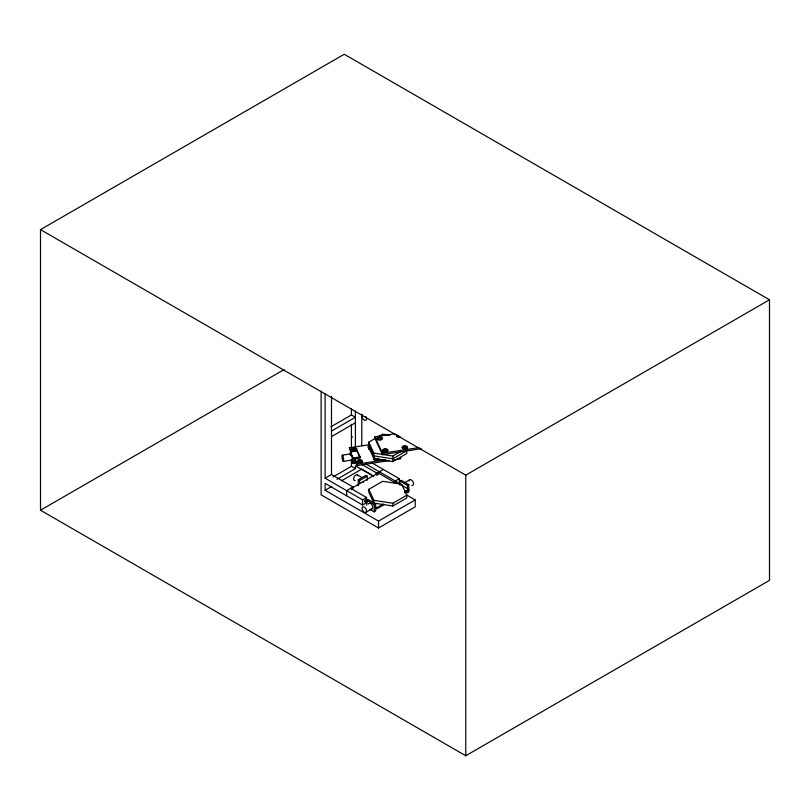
<?xml version="1.0" encoding="UTF-8"?>
<svg xmlns="http://www.w3.org/2000/svg" width="810" height="810" viewBox="0 0 810 810"><rect width="100%" height="100%" fill="white"/><g stroke="black" fill="none" stroke-linecap="round" stroke-linejoin="round"><path stroke-width="1.21" d="M40.5 229.625L344.25 54.26L769.5 299.781L769.5 580.375L465.75 755.74L40.5 510.219L40.5 229.625L465.75 475.146L769.5 299.781M40.5 510.219L284.158 369.552M330.763 426.88L351.418 414.953L355.408 417.251L331.492 431.062M331.492 436.59L355.408 422.779M368.783 444.913L373.876 455.878L392.87 458.825L406.782 450.785L406.782 453.549L392.87 461.578L373.876 458.642L368.783 447.667L368.783 442.149L375.202 438.443M377.339 437.208L382.695 434.119L389.812 435.223M325.114 393.812L325.114 478.194L331.492 474.518L353.018 486.952L353.018 488.784L351.429 489.706M332.94 476.989L351.418 466.327L355.408 468.625L355.408 465.861L373.714 476.432M336.93 479.297L355.408 468.625M366.576 502.686L362.586 504.994L325.114 483.357L325.114 490.263L331.584 486.516M341.293 480.917L361.786 469.081L371.598 474.751M368.783 442.149L373.876 453.124L392.87 456.06L400.363 451.737M358.283 485.848L358.283 479.793L365.857 475.419L367.173 476.179L367.173 480.32M358.283 479.793L359.6 480.553L367.173 476.179M353.018 486.952L346.639 490.627L346.639 495.781M361.867 464.434L376.944 473.141L383.322 469.456M352.512 487.772L376.296 474.042M375.344 474.063L376.944 474.984L379.333 473.597L395.28 482.8L396.87 481.879L396.87 483.357M368.783 489.351L382.695 481.312L401.689 484.258L406.782 495.224L406.782 497.988L392.87 506.017L373.876 503.081L368.783 492.105L368.783 489.351L373.876 500.317L373.876 503.081M325.114 478.194L362.586 499.831L366.576 497.532L366.576 499.375L364.976 500.296L364.976 501.765M365.34 463.674L395.28 480.968L399.259 478.659L399.259 483.813M366.738 505.075L366.738 500.226L368.054 499.466L375.627 503.84L375.627 511.11L374.311 511.869L369.978 509.368M399.938 485.2L399.938 481.059L401.254 480.3L408.827 484.663L408.827 491.943L407.511 492.703L405.354 491.447M404.585 482.74L409.799 479.733M366.738 500.226L374.311 504.6L375.627 503.84M399.938 481.059L407.511 485.423L408.827 484.663M365.877 512.376L372.134 508.761M375.627 506.969L376.944 507.728L383.322 504.043M404.575 491.771L408.827 489.321L395.604 481.677M375.627 507.981L376.944 508.741L384.375 504.448M404.575 492.784L408.827 490.333L407.511 489.574M373.876 500.317L392.87 503.253L406.782 495.224M325.114 490.263L378.533 521.103L415.206 499.932L415.206 506.827L378.533 528.009L321.125 494.859L321.125 391.169M350.386 455.341L350.386 452.02L357.362 450.927L360.136 456.901L360.136 458.085L354.537 458.956L354.537 463.31L353.15 463.533L351.307 459.543A3.159 0.668 81.2 0 0 352.097 459.634A3.159 0.668 81.2 0 0 351.985 456.668L351.904 456.243A3.159 0.668 81.2 0 0 350.851 453.853L342.306 455.179M421.22 448.689L382.502 454.673L374.908 438.311L374.908 436.863L394.885 433.775M351.378 453.59L349.353 447.788L369.33 444.69M374.908 436.863L382.502 453.235L419.013 447.586M350.386 452.02L353.15 457.984L360.136 456.901M343.227 461.406A3.159 0.668 81.2 0 0 343.227 457.012A3.159 0.668 81.2 0 0 341.992 456.344L341.992 456.708A3.159 0.668 81.2 0 0 343.227 461.406L351.813 460.09M354.416 458.693L356.947 464.15L385.671 459.716M354.416 460.141L356.947 465.598L389.418 460.576M394.409 459.807L400.656 458.835L400.656 457.397M396.94 436.317L399.32 436.691M371.476 462.621L399.259 478.659M357.564 461.953L359.711 463.199M406.488 494.89L415.206 499.932M357.423 474.913L361.594 477.323M350.629 488.329L366.576 497.532M364.794 500.722L366.97 501.967M364.794 501.734L366.97 502.98M351.904 456.243L350.851 453.853A3.159 0.668 81.2 0 0 350.558 454.704M357.828 453.114L359.68 457.093M349.353 447.788L351.378 452.152M465.75 475.146L465.75 755.74M407.511 485.423L407.511 488.562M407.511 490.617L407.511 492.703M395.28 480.968L395.28 482.8M392.87 456.06L392.87 461.578M392.87 503.253L392.87 506.017M382.502 453.235L382.502 454.673M379.333 471.754L379.333 473.597M378.533 521.103L378.533 528.009M376.944 473.141L376.944 474.984M376.944 507.728L376.944 508.741M374.311 504.6L374.311 511.869M373.876 453.124L373.876 458.642M363.386 481.494L363.386 482.507M362.586 499.831L362.586 504.994M361.786 414.204L361.786 445.692M359.6 480.553L359.6 483.681M357.362 450.927L357.362 452.112M356.947 464.15L356.947 465.598M355.408 411.045L355.408 450.593M353.15 457.984L353.15 463.533M352.056 436.438L352.056 437.613M351.418 408.685L351.418 414.953M351.418 424.197L351.418 447.738M351.418 460.131L351.418 466.327M331.492 396.303L331.492 474.518M369.36 449.682A2.815 1.63 0 0 1 368.783 449.428M369.816 447.788A1.914 1.104 0 0 1 369.421 447.616M368.925 447.12A1.914 1.104 0 0 1 368.925 446.543M374.666 459.685A1.914 1.104 0 0 1 377.986 459.685M374.331 459.088A2.815 1.63 0 0 1 374.919 458.835M378.25 458.794A1.914 1.104 0 0 1 375.597 459.817A1.914 1.104 0 0 1 374.969 458.014M352.269 450.836A1.914 1.104 0 0 1 353.94 449.742A1.914 1.104 0 0 1 356.035 450.552M352.775 449.428A2.815 1.63 0 0 1 356.177 449.692M357.828 462.814A1.914 1.104 0 0 1 359.741 461.7A1.914 1.104 0 0 1 361.655 462.814M357.747 461.659A2.815 1.63 0 0 1 359.012 461.234M360.47 461.234A2.815 1.63 0 0 1 361.736 461.659M370.048 448.396A2.815 1.63 0 0 1 368.783 445.682M379.151 458.794A2.815 1.63 0 0 1 375.597 460.374A2.815 1.63 0 0 1 373.886 457.984M383.444 451.595A1.914 1.104 0 0 1 385.297 450.775A1.914 1.104 0 0 1 387.15 451.595M378.078 439.364A1.914 1.104 0 0 1 381.399 439.364M402.934 448.588A1.914 1.104 0 0 1 404.544 447.778A1.914 1.104 0 0 1 406.448 448.315M399.735 436.529A1.914 1.104 0 0 1 397.315 435.456M399.968 437.025A2.815 1.63 0 0 1 397.001 436.448A2.815 1.63 0 0 1 396.799 434.646M397.315 436.904A1.914 1.104 0 0 1 398.743 435.831M377.743 438.767A2.815 1.63 0 0 1 378.331 438.504M402.793 447.717A2.815 1.63 0 0 1 403.38 447.464M397.244 435.75A2.815 1.63 0 0 1 398.51 435.334M362.546 414.892A3.159 1.823 60 0 0 363.437 419.448A3.159 1.823 60 0 0 366.495 418.993L366.484 418.628A3.159 1.823 60 0 0 365.867 416.664M371.365 508.923A3.159 1.823 60 0 0 372.752 507.505L372.752 507.141A3.159 1.823 60 0 0 370.747 503.617A3.159 1.823 60 0 0 368.378 504.103M411.844 485.322A3.159 1.823 60 0 0 413.525 483.965L413.525 483.6A3.159 1.823 60 0 0 411.369 479.966A3.159 1.823 60 0 0 409.091 480.877M355.114 480.482A3.159 1.823 -60 0 1 354.324 476.563A3.159 1.823 -60 0 1 358 475.834M366.495 511.12L366.484 510.756A3.159 1.823 60 0 0 363.093 506.787A3.159 1.823 60 0 0 363.113 511.201A3.159 1.823 60 0 0 366.495 511.12M352.826 450.178A1.914 1.104 0 0 0 356.035 449.682A1.914 1.104 0 0 0 353.686 448.325A1.914 1.104 0 0 0 352.826 450.178M358.384 462.145A1.914 1.104 0 0 0 361.594 461.649A1.914 1.104 0 0 0 359.245 460.293A1.914 1.104 0 0 0 358.384 462.145M352.188 450.542A2.815 1.63 0 0 0 356.906 449.813A2.815 1.63 0 0 0 353.454 447.819A2.815 1.63 0 0 0 352.188 450.542M357.747 462.51A2.815 1.63 0 0 0 362.465 461.781A2.815 1.63 0 0 0 359.012 459.796A2.815 1.63 0 0 0 357.747 462.51M383.94 451.221A1.914 1.104 0 0 0 387.15 450.724A1.914 1.104 0 0 0 384.801 449.368A1.914 1.104 0 0 0 383.94 451.221M383.302 451.595A2.815 1.63 0 0 0 388.02 450.866A2.815 1.63 0 0 0 384.568 448.872A2.815 1.63 0 0 0 383.302 451.595M378.381 439.253A1.914 1.104 0 0 0 381.591 438.757A1.914 1.104 0 0 0 379.242 437.4A1.914 1.104 0 0 0 378.381 439.253M377.743 439.627A2.815 1.63 0 0 0 382.462 438.899A2.815 1.63 0 0 0 379.009 436.904A2.815 1.63 0 0 0 377.743 439.627M403.431 448.203A1.914 1.104 0 0 0 406.64 447.707A1.914 1.104 0 0 0 404.291 446.361A1.914 1.104 0 0 0 403.431 448.203M402.793 448.578A2.815 1.63 0 0 0 407.511 447.849A2.815 1.63 0 0 0 404.058 445.854A2.815 1.63 0 0 0 402.793 448.578"/></g></svg>
